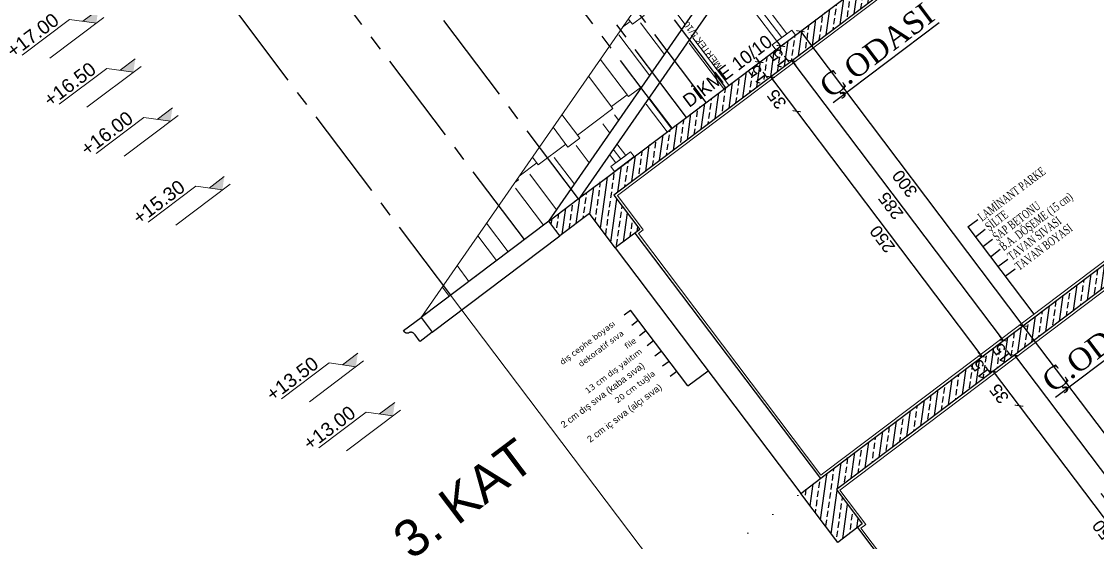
# Model space of a CAD drawing. Header units: millimetres. Extents: x 2232 to 85269, y -3593 to 5869.
# Drawn here: x 3445.6 to 3664.2, y -613.8 to -507.9 of the extents above; entities that cross this region are included whole.
import ezdxf

# ---------------------------------------------------------------- set-up
doc = ezdxf.new("R2010")
doc.units = ezdxf.units.MM
for name, pattern in [('CENTER2', [112.5, 75, -12.5, 12.5, -12.5]), ('DASHDOT2', [12.7, 6.35, -3.175, 0, -3.175]), ('DOTX2', [0.5, 0, -0.5])]:
    doc.linetypes.add(name, pattern=pattern)
for name, color, linetype in [("'YAZI", 7, 'Continuous'), ('GORUNUS', 125, 'Continuous'), ('poz', 1, 'Continuous'), ('Standart', 7, 'Continuous'), ('Yazi', 7, 'Continuous')]:
    doc.layers.add(name, color=color, linetype=linetype)
for name, color, linetype, lineweight in [('aks', 251, 'DASHDOT2', 35), ('DENIZLIK', 8, 'Continuous', 20), ('duvar', 232, 'Continuous', 30), ('görünüş', 201, 'Continuous', 18), ('iz', 1, 'DOTX2', 20), ('Kiris', 7, 'Continuous', 30), ('Mertek', 137, 'Continuous', 5), ('sıva iç', 21, 'Continuous', 0), ('TEXT-1', 8, 'Continuous', 5), ('yazı', 11, 'Continuous', 20), ('ölçü iç', 170, 'Continuous', 9), ('ÖLÇÜ İÇ', 7, 'Continuous', 9)]:
    doc.layers.add(name, color=color, linetype=linetype, lineweight=lineweight)
doc.styles.add('arial_1_18', font='arial.ttf', dxfattribs={"height": 0.2})
doc.styles.get("Standard").update_dxf_attribs({"font": 'arial.ttf'})
doc.styles.add('Times roman', font='times.ttf')
doc.styles.add('UNIVCH', font='times.ttf', dxfattribs={"width": 0.7})
doc.styles.add('verdana_1_34', font='verdana.ttf', dxfattribs={"height": 0.2})
doc.dimstyles.new('zulay iç ölçü', dxfattribs={"dimtxt": 10, "dimasz": 5, "dimexe": 0.18, "dimexo": 0, "dimgap": 2, "dimtad": 3, "dimdec": 0, "dimzin": 0, "dimdsep": 46, "dimtxsty": 'Standard', "dimblk": 'ARCHTICK', "dimcen": 0.09, "dimse1": 1, "dimse2": 1, "dimadec": 0, "dimazin": 0, "dimtfac": 1, "dimtdec": 0, "dimtix": 1, "dimtofl": 0, "dimtmove": 0, "dimatfit": 3, "dimldrblk": 'ARCHTICK', "dimfxl": 1, "dimtolj": 1, "dimtzin": 0, "dimarcsym": 0})
pattern_1 = [(45, (0, 0), (-7.07107, 7.07107), []), (45, (7.071, 0), (-7.07107, 7.07107), [5, -2.5])]

# ---------------------------------------------------------------- blocks, each defined once
blk = doc.blocks.new('dsafsdfd')
at = {"layer": 'yazı'}
blk.add_hatch(color=256, dxfattribs=at).paths.add_polyline_path([(0, 4.89), (-9.78, 4.89), (-4.89, 0)])
for p, q in [((-45.23, 9.78), (-14.67, 9.78)), ((-14.67, 9.78), (-4.89, 0)), ((-34.77, 0), (0, 0)), ((-9.78, 4.89), (0, 4.89))]:
    blk.add_line(p, q, dxfattribs=at)
blk = doc.blocks.new('IDE991Entity4296')
at = {"layer": 'Standart', "linetype": 'Continuous', "lineweight": -3}
h = blk.add_hatch(dxfattribs=at)
h.set_pattern_fill('ANSI33', color=171, scale=40, style=0)
h.set_pattern_definition(pattern_1)
h.paths.add_polyline_path([(760, 1335), (155, 1335), (155, 1350), (760, 1350)])
blk = doc.blocks.new('IDE991Entity4300')
at = {"layer": 'Standart', "linetype": 'Continuous', "lineweight": -3}
h = blk.add_hatch(dxfattribs=at)
h.set_pattern_fill('ANSI33', color=171, scale=40, style=0)
h.set_pattern_definition(pattern_1)
h.paths.add_polyline_path([(155, 1300), (130, 1300), (130, 1350), (155, 1350)])
blk = doc.blocks.new('IDE991Entity4305')
at = {"layer": 'Standart', "linetype": 'Continuous', "lineweight": -3}
h = blk.add_hatch(dxfattribs=at)
h.set_pattern_fill('ANSI33', color=171, scale=40, style=0)
h.set_pattern_definition(pattern_1)
h.paths.add_polyline_path([(130, 1335), (100, 1335), (100, 1350), (130, 1350)])
blk = doc.blocks.new('IDE991Entity4309')
at = {"layer": 'Standart', "linetype": 'Continuous', "lineweight": -3}
h = blk.add_hatch(dxfattribs=at)
h.set_pattern_fill('ANSI33', color=171, scale=40, style=0)
h.set_pattern_definition(pattern_1)
h.paths.add_polyline_path([(760, 1035), (155, 1035), (155, 1050), (760, 1050)])
blk = doc.blocks.new('IDE991Entity4313')
at = {"layer": 'Standart', "linetype": 'Continuous', "lineweight": -3}
h = blk.add_hatch(dxfattribs=at)
h.set_pattern_fill('ANSI33', color=171, scale=40, style=0)
h.set_pattern_definition(pattern_1)
h.paths.add_polyline_path([(155, 1000), (130, 1000), (130, 1050), (155, 1050)])
blk = doc.blocks.new('IDE991Entity4327')
at = {"layer": 'Standart', "linetype": 'Continuous', "lineweight": -3}
h = blk.add_hatch(dxfattribs=at)
h.set_pattern_fill('ANSI33', color=171, scale=40, style=0)
h.set_pattern_definition(pattern_1)
h.paths.add_polyline_path([(760, 735), (155, 735), (155, 750), (760, 750)])
blk = doc.blocks.new('IDE991Entity5277')
at = {"layer": 'Standart', "color": 159, "linetype": 'Continuous', "lineweight": -3}
blk.add_lwpolyline([(760, 1335), (155, 1335)], dxfattribs=at)
blk = doc.blocks.new('IDE991Entity5278')
at = {"layer": 'Standart', "color": 159, "linetype": 'Continuous', "lineweight": -3}
blk.add_lwpolyline([(155, 1350), (760, 1350)], dxfattribs=at)
blk = doc.blocks.new('IDE991Entity5288')
at = {"layer": 'Standart', "color": 159, "linetype": 'Continuous', "lineweight": -3}
blk.add_lwpolyline([(130, 1300), (130, 1335)], dxfattribs=at)
blk = doc.blocks.new('IDE991Entity5289')
at = {"layer": 'Standart', "color": 159, "linetype": 'Continuous', "lineweight": -3}
blk.add_lwpolyline([(155, 1300), (130, 1300)], dxfattribs=at)
blk = doc.blocks.new('IDE991Entity5290')
at = {"layer": 'Standart', "color": 159, "linetype": 'Continuous', "lineweight": -3}
blk.add_lwpolyline([(130, 1350), (155, 1350)], dxfattribs=at)
blk = doc.blocks.new('IDE991Entity5304')
at = {"layer": 'Standart', "color": 159, "linetype": 'Continuous', "lineweight": -3}
blk.add_lwpolyline([(100, 1335), (100, 1350)], dxfattribs=at)
blk = doc.blocks.new('IDE991Entity5305')
at = {"layer": 'Standart', "color": 159, "linetype": 'Continuous', "lineweight": -3}
blk.add_lwpolyline([(130, 1335), (100, 1335)], dxfattribs=at)
blk = doc.blocks.new('IDE991Entity5306')
at = {"layer": 'Standart', "color": 159, "linetype": 'Continuous', "lineweight": -3}
blk.add_lwpolyline([(100, 1350), (130, 1350)], dxfattribs=at)
blk = doc.blocks.new('IDE991Entity5332')
at = {"layer": 'Standart', "color": 159, "linetype": 'Continuous', "lineweight": -3}
blk.add_lwpolyline([(760, 1035), (155, 1035)], dxfattribs=at)
blk = doc.blocks.new('IDE991Entity5333')
at = {"layer": 'Standart', "color": 159, "linetype": 'Continuous', "lineweight": -3}
blk.add_lwpolyline([(155, 1050), (260, 1050)], dxfattribs=at)
blk = doc.blocks.new('IDE991Entity5339')
at = {"layer": 'Standart', "color": 159, "linetype": 'Continuous', "lineweight": -3}
blk.add_lwpolyline([(130, 1000), (130, 1050)], dxfattribs=at)
blk = doc.blocks.new('IDE991Entity5340')
at = {"layer": 'Standart', "color": 159, "linetype": 'Continuous', "lineweight": -3}
blk.add_lwpolyline([(155, 1000), (130, 1000)], dxfattribs=at)
blk = doc.blocks.new('IDE991Entity5341')
at = {"layer": 'Standart', "color": 159, "linetype": 'Continuous', "lineweight": -3}
blk.add_lwpolyline([(130, 1050), (155, 1050)], dxfattribs=at)
blk = doc.blocks.new('IDE991Entity5399')
at = {"layer": 'Standart', "color": 159, "linetype": 'Continuous', "lineweight": -3}
blk.add_lwpolyline([(760, 735), (155, 735)], dxfattribs=at)
blk = doc.blocks.new('IDE991Entity5592')
at = {"layer": 'Standart', "color": 159, "linetype": 'Continuous', "lineweight": -3}
blk.add_lwpolyline([(155, 1335), (155, 1300)], dxfattribs=at)
blk = doc.blocks.new('IDE991Entity5595')
at = {"layer": 'Standart', "color": 159, "linetype": 'Continuous', "lineweight": -3}
blk.add_lwpolyline([(155, 1035), (155, 1000)], dxfattribs=at)
blk = doc.blocks.new('IDE991Entity6555')
at = {"layer": 'Standart', "color": 159, "linetype": 'Continuous', "lineweight": -3}
blk.add_lwpolyline([(260, 1050), (410, 1050)], dxfattribs=at)
blk = doc.blocks.new('IDE991Entity6556')
at = {"layer": 'Standart', "color": 159, "linetype": 'Continuous', "lineweight": -3}
blk.add_lwpolyline([(410, 1050), (758, 1050)], dxfattribs=at)
blk = doc.blocks.new('TRRTYT')
at = {"layer": 'Standart'}
for name in ['IDE991Entity4305', 'IDE991Entity5304', 'IDE991Entity5306', 'IDE991Entity4300', 'IDE991Entity5290', 'IDE991Entity4296', 'IDE991Entity5278', 'IDE991Entity5305', 'IDE991Entity5288', 'IDE991Entity5277', 'IDE991Entity5592', 'IDE991Entity5289', 'IDE991Entity4313', 'IDE991Entity5339', 'IDE991Entity5341', 'IDE991Entity4309', 'IDE991Entity5333', 'IDE991Entity6555', 'IDE991Entity6556', 'IDE991Entity5332', 'IDE991Entity5595', 'IDE991Entity5340', 'IDE991Entity4327', 'IDE991Entity5399']:
    blk.add_blockref(name, (1034515.63, -397430.95), dxfattribs=at)
blk = doc.blocks.new('_ArchTick')
at = {"color": 0, "linetype": 'ByBlock', "const_width": 0.15}
blk.add_lwpolyline([(-0.5, -0.5), (0.5, 0.5)], dxfattribs=at)
blk = doc.blocks.new('*D2435')
at = {"layer": 'Defpoints', "color": 0, "transparency": 16777216}
for p in [(661197.5, -126478.54), (661197.5, -126493.54), (661204.5, -126493.54)]:
    blk.add_point(p, dxfattribs=at)
at = {"layer": 'ÖLÇÜ İÇ', "color": 0, "lineweight": -2, "transparency": 16777216}
for p, q in [((661204.5, -126478.54), (661204.5, -126473.54)), ((661204.5, -126493.54), (661204.5, -126498.54))]:
    blk.add_line(p, q, dxfattribs=at)
at = {"layer": 'ÖLÇÜ İÇ', "color": 0, "lineweight": -2, "transparency": 16777216, "xscale": 5, "yscale": 5, "zscale": 5}
for p, rotation in [((661204.5, -126478.54), 270), ((661204.5, -126493.54), 90)]:
    blk.add_blockref('_ArchTick', p, dxfattribs=dict(at, rotation=rotation))
at = {"layer": 'ÖLÇÜ İÇ', "color": 0, "transparency": 16777216, "insert": (661197.5, -126486.04), "char_height": 10, "attachment_point": 5, "rotation": 90}
blk.add_mtext('\\A1;15', dxfattribs=at)
blk = doc.blocks.new('*D2436')
at = {"layer": 'Defpoints', "color": 0, "transparency": 16777216}
for p in [(661197.5, -126493.54), (661177.16, -126528.54), (661204.5, -126528.54)]:
    blk.add_point(p, dxfattribs=at)
at = {"layer": 'ÖLÇÜ İÇ', "color": 0, "lineweight": -2, "transparency": 16777216}
blk.add_line((661204.5, -126493.54), (661204.5, -126528.54), dxfattribs=at)
at = {"layer": 'ÖLÇÜ İÇ', "color": 0, "lineweight": -2, "transparency": 16777216, "xscale": 5, "yscale": 5, "zscale": 5}
for p, rotation in [((661204.5, -126493.54), 90), ((661204.5, -126528.54), 270)]:
    blk.add_blockref('_ArchTick', p, dxfattribs=dict(at, rotation=rotation))
at = {"layer": 'ÖLÇÜ İÇ', "color": 0, "transparency": 16777216, "insert": (661197.5, -126511.04), "char_height": 10, "attachment_point": 5, "rotation": 90}
blk.add_mtext('\\A1;35', dxfattribs=at)
blk = doc.blocks.new('*D2437')
at = {"layer": 'Defpoints', "color": 0, "transparency": 16777216}
for p in [(661177.16, -126528.54), (661187, -126778.54), (661204.5, -126778.54)]:
    blk.add_point(p, dxfattribs=at)
at = {"layer": 'ÖLÇÜ İÇ', "color": 0, "lineweight": -2, "transparency": 16777216}
blk.add_line((661204.5, -126528.54), (661204.5, -126778.54), dxfattribs=at)
at = {"layer": 'ÖLÇÜ İÇ', "color": 0, "lineweight": -2, "transparency": 16777216, "xscale": 5, "yscale": 5, "zscale": 5}
for p, rotation in [((661204.5, -126528.54), 90), ((661204.5, -126778.54), 270)]:
    blk.add_blockref('_ArchTick', p, dxfattribs=dict(at, rotation=rotation))
at = {"layer": 'ÖLÇÜ İÇ', "color": 0, "transparency": 16777216, "insert": (661197.5, -126653.54), "char_height": 10, "attachment_point": 5, "rotation": 90}
blk.add_mtext('\\A1;250', dxfattribs=at)
blk = doc.blocks.new('*D2438')
at = {"layer": 'Defpoints', "color": 0, "transparency": 16777216}
for p in [(661246.19, -126478.54), (661246.19, -126778.54), (661246.19, -126778.54)]:
    blk.add_point(p, dxfattribs=at)
at = {"layer": 'ÖLÇÜ İÇ', "color": 0, "lineweight": -2, "transparency": 16777216}
blk.add_line((661246.19, -126478.54), (661246.19, -126778.54), dxfattribs=at)
at = {"layer": 'ÖLÇÜ İÇ', "color": 0, "lineweight": -2, "transparency": 16777216, "xscale": 5, "yscale": 5, "zscale": 5}
for p, rotation in [((661246.19, -126478.54), 90), ((661246.19, -126778.54), 270)]:
    blk.add_blockref('_ArchTick', p, dxfattribs=dict(at, rotation=rotation))
at = {"layer": 'ÖLÇÜ İÇ', "color": 0, "transparency": 16777216, "insert": (661239.19, -126628.54), "char_height": 10, "attachment_point": 5, "rotation": 90}
blk.add_mtext('\\A1;300', dxfattribs=at)
blk = doc.blocks.new('*D2439')
at = {"layer": 'Defpoints', "color": 0, "transparency": 16777216}
for p in [(661220.99, -126478.54), (661178.88, -126493.54), (661226.24, -126493.54)]:
    blk.add_point(p, dxfattribs=at)
at = {"layer": 'ÖLÇÜ İÇ', "color": 0, "lineweight": -2, "transparency": 16777216}
for p, q in [((661226.24, -126478.54), (661226.24, -126473.54)), ((661226.24, -126493.54), (661226.24, -126498.54))]:
    blk.add_line(p, q, dxfattribs=at)
at = {"layer": 'ÖLÇÜ İÇ', "color": 0, "lineweight": -2, "transparency": 16777216, "xscale": 5, "yscale": 5, "zscale": 5}
for p, rotation in [((661226.24, -126478.54), 270), ((661226.24, -126493.54), 90)]:
    blk.add_blockref('_ArchTick', p, dxfattribs=dict(at, rotation=rotation))
at = {"layer": 'ÖLÇÜ İÇ', "color": 0, "transparency": 16777216, "insert": (661219.24, -126486.04), "char_height": 10, "attachment_point": 5, "rotation": 90}
blk.add_mtext('\\A1;15', dxfattribs=at)
blk = doc.blocks.new('*D2440')
at = {"layer": 'Defpoints', "color": 0, "transparency": 16777216}
for p in [(661178.88, -126493.54), (661226.24, -126778.54), (661226.24, -126778.54)]:
    blk.add_point(p, dxfattribs=at)
at = {"layer": 'ÖLÇÜ İÇ', "color": 0, "lineweight": -2, "transparency": 16777216}
blk.add_line((661226.24, -126493.54), (661226.24, -126778.54), dxfattribs=at)
at = {"layer": 'ÖLÇÜ İÇ', "color": 0, "lineweight": -2, "transparency": 16777216, "xscale": 5, "yscale": 5, "zscale": 5}
for p, rotation in [((661226.24, -126493.54), 90), ((661226.24, -126778.54), 270)]:
    blk.add_blockref('_ArchTick', p, dxfattribs=dict(at, rotation=rotation))
at = {"layer": 'ÖLÇÜ İÇ', "color": 0, "transparency": 16777216, "insert": (661219.24, -126636.04), "char_height": 10, "attachment_point": 5, "rotation": 90}
blk.add_mtext('\\A1;285', dxfattribs=at)
blk = doc.blocks.new('*D2441')
at = {"layer": 'Defpoints', "color": 0, "transparency": 16777216}
for p in [(661197.5, -126778.54), (661197.5, -126793.54), (661204.5, -126793.54)]:
    blk.add_point(p, dxfattribs=at)
at = {"layer": 'ÖLÇÜ İÇ', "color": 0, "lineweight": -2, "transparency": 16777216}
for p, q in [((661204.5, -126778.54), (661204.5, -126773.54)), ((661204.5, -126793.54), (661204.5, -126798.54))]:
    blk.add_line(p, q, dxfattribs=at)
at = {"layer": 'ÖLÇÜ İÇ', "color": 0, "lineweight": -2, "transparency": 16777216, "xscale": 5, "yscale": 5, "zscale": 5}
for p, rotation in [((661204.5, -126778.54), 270), ((661204.5, -126793.54), 90)]:
    blk.add_blockref('_ArchTick', p, dxfattribs=dict(at, rotation=rotation))
at = {"layer": 'ÖLÇÜ İÇ', "color": 0, "transparency": 16777216, "insert": (661197.5, -126786.04), "char_height": 10, "attachment_point": 5, "rotation": 90}
blk.add_mtext('\\A1;15', dxfattribs=at)
blk = doc.blocks.new('*D2442')
at = {"layer": 'Defpoints', "color": 0, "transparency": 16777216}
for p in [(661197.5, -126793.54), (661177.16, -126828.54), (661204.5, -126828.54)]:
    blk.add_point(p, dxfattribs=at)
at = {"layer": 'ÖLÇÜ İÇ', "color": 0, "lineweight": -2, "transparency": 16777216}
blk.add_line((661204.5, -126793.54), (661204.5, -126828.54), dxfattribs=at)
at = {"layer": 'ÖLÇÜ İÇ', "color": 0, "lineweight": -2, "transparency": 16777216, "xscale": 5, "yscale": 5, "zscale": 5}
for p, rotation in [((661204.5, -126793.54), 90), ((661204.5, -126828.54), 270)]:
    blk.add_blockref('_ArchTick', p, dxfattribs=dict(at, rotation=rotation))
at = {"layer": 'ÖLÇÜ İÇ', "color": 0, "transparency": 16777216, "insert": (661197.5, -126811.04), "char_height": 10, "attachment_point": 5, "rotation": 90}
blk.add_mtext('\\A1;35', dxfattribs=at)
blk = doc.blocks.new('*D2443')
at = {"layer": 'Defpoints', "color": 0, "transparency": 16777216}
for p in [(661177.16, -126828.54), (661187, -127078.54), (661204.5, -127078.54)]:
    blk.add_point(p, dxfattribs=at)
at = {"layer": 'ÖLÇÜ İÇ', "color": 0, "lineweight": -2, "transparency": 16777216}
blk.add_line((661204.5, -126828.54), (661204.5, -127078.54), dxfattribs=at)
at = {"layer": 'ÖLÇÜ İÇ', "color": 0, "lineweight": -2, "transparency": 16777216, "xscale": 5, "yscale": 5, "zscale": 5}
for p, rotation in [((661204.5, -126828.54), 90), ((661204.5, -127078.54), 270)]:
    blk.add_blockref('_ArchTick', p, dxfattribs=dict(at, rotation=rotation))
at = {"layer": 'ÖLÇÜ İÇ', "color": 0, "transparency": 16777216, "insert": (661197.5, -126953.54), "char_height": 10, "attachment_point": 5, "rotation": 90}
blk.add_mtext('\\A1;250', dxfattribs=at)
blk = doc.blocks.new('*D2444')
at = {"layer": 'Defpoints', "color": 0, "transparency": 16777216}
for p in [(661246.19, -126778.54), (661246.19, -127078.54), (661246.19, -127078.54)]:
    blk.add_point(p, dxfattribs=at)
at = {"layer": 'ÖLÇÜ İÇ', "color": 0, "lineweight": -2, "transparency": 16777216}
blk.add_line((661246.19, -126778.54), (661246.19, -127078.54), dxfattribs=at)
at = {"layer": 'ÖLÇÜ İÇ', "color": 0, "lineweight": -2, "transparency": 16777216, "xscale": 5, "yscale": 5, "zscale": 5}
for p, rotation in [((661246.19, -126778.54), 90), ((661246.19, -127078.54), 270)]:
    blk.add_blockref('_ArchTick', p, dxfattribs=dict(at, rotation=rotation))
at = {"layer": 'ÖLÇÜ İÇ', "color": 0, "transparency": 16777216, "insert": (661239.19, -126928.54), "char_height": 10, "attachment_point": 5, "rotation": 90}
blk.add_mtext('\\A1;300', dxfattribs=at)
blk = doc.blocks.new('*D2445')
at = {"layer": 'Defpoints', "color": 0, "transparency": 16777216}
for p in [(661220.99, -126478.54), (661178.88, -126493.54), (661226.24, -126493.54)]:
    blk.add_point(p, dxfattribs=at)
at = {"layer": 'ÖLÇÜ İÇ', "color": 0, "lineweight": -2, "transparency": 16777216}
for p, q in [((661226.24, -126478.54), (661226.24, -126473.54)), ((661226.24, -126493.54), (661226.24, -126498.54))]:
    blk.add_line(p, q, dxfattribs=at)
at = {"layer": 'ÖLÇÜ İÇ', "color": 0, "lineweight": -2, "transparency": 16777216, "xscale": 5, "yscale": 5, "zscale": 5}
for p, rotation in [((661226.24, -126478.54), 270), ((661226.24, -126493.54), 90)]:
    blk.add_blockref('_ArchTick', p, dxfattribs=dict(at, rotation=rotation))
at = {"layer": 'ÖLÇÜ İÇ', "color": 0, "transparency": 16777216, "insert": (661219.24, -126486.04), "char_height": 10, "attachment_point": 5, "rotation": 90}
blk.add_mtext('\\A1;15', dxfattribs=at)
blk = doc.blocks.new('*D2446')
at = {"layer": 'Defpoints', "color": 0, "transparency": 16777216}
for p in [(661178.88, -126493.54), (661226.24, -126778.54), (661226.24, -126778.54)]:
    blk.add_point(p, dxfattribs=at)
at = {"layer": 'ÖLÇÜ İÇ', "color": 0, "lineweight": -2, "transparency": 16777216}
blk.add_line((661226.24, -126493.54), (661226.24, -126778.54), dxfattribs=at)
at = {"layer": 'ÖLÇÜ İÇ', "color": 0, "lineweight": -2, "transparency": 16777216, "xscale": 5, "yscale": 5, "zscale": 5}
for p, rotation in [((661226.24, -126493.54), 90), ((661226.24, -126778.54), 270)]:
    blk.add_blockref('_ArchTick', p, dxfattribs=dict(at, rotation=rotation))
at = {"layer": 'ÖLÇÜ İÇ', "color": 0, "transparency": 16777216, "insert": (661219.24, -126636.04), "char_height": 10, "attachment_point": 5, "rotation": 90}
blk.add_mtext('\\A1;285', dxfattribs=at)
blk = doc.blocks.new('*D2451')
at = {"layer": 'Defpoints', "color": 0, "transparency": 16777216}
for p in [(661220.99, -126478.54), (661178.88, -126493.54), (661226.24, -126493.54)]:
    blk.add_point(p, dxfattribs=at)
at = {"layer": 'ÖLÇÜ İÇ', "color": 0, "lineweight": -2, "transparency": 16777216}
for p, q in [((661226.24, -126478.54), (661226.24, -126473.54)), ((661226.24, -126493.54), (661226.24, -126498.54))]:
    blk.add_line(p, q, dxfattribs=at)
at = {"layer": 'ÖLÇÜ İÇ', "color": 0, "lineweight": -2, "transparency": 16777216, "xscale": 5, "yscale": 5, "zscale": 5}
for p, rotation in [((661226.24, -126478.54), 270), ((661226.24, -126493.54), 90)]:
    blk.add_blockref('_ArchTick', p, dxfattribs=dict(at, rotation=rotation))
at = {"layer": 'ÖLÇÜ İÇ', "color": 0, "transparency": 16777216, "insert": (661219.24, -126486.04), "char_height": 10, "attachment_point": 5, "rotation": 90}
blk.add_mtext('\\A1;15', dxfattribs=at)
blk = doc.blocks.new('*D2452')
at = {"layer": 'Defpoints', "color": 0, "transparency": 16777216}
for p in [(661178.88, -126493.54), (661226.24, -126778.54), (661226.24, -126778.54)]:
    blk.add_point(p, dxfattribs=at)
at = {"layer": 'ÖLÇÜ İÇ', "color": 0, "lineweight": -2, "transparency": 16777216}
blk.add_line((661226.24, -126493.54), (661226.24, -126778.54), dxfattribs=at)
at = {"layer": 'ÖLÇÜ İÇ', "color": 0, "lineweight": -2, "transparency": 16777216, "xscale": 5, "yscale": 5, "zscale": 5}
for p, rotation in [((661226.24, -126493.54), 90), ((661226.24, -126778.54), 270)]:
    blk.add_blockref('_ArchTick', p, dxfattribs=dict(at, rotation=rotation))
at = {"layer": 'ÖLÇÜ İÇ', "color": 0, "transparency": 16777216, "insert": (661219.24, -126636.04), "char_height": 10, "attachment_point": 5, "rotation": 90}
blk.add_mtext('\\A1;285', dxfattribs=at)
blk = doc.blocks.new('*D2454')
at = {"layer": 'Defpoints', "color": 0, "transparency": 16777216}
for p in [(661220.99, -126478.54), (661178.88, -126493.54), (661226.24, -126493.54)]:
    blk.add_point(p, dxfattribs=at)
at = {"layer": 'ÖLÇÜ İÇ', "color": 0, "lineweight": -2, "transparency": 16777216}
for p, q in [((661226.24, -126478.54), (661226.24, -126473.54)), ((661226.24, -126493.54), (661226.24, -126498.54))]:
    blk.add_line(p, q, dxfattribs=at)
at = {"layer": 'ÖLÇÜ İÇ', "color": 0, "lineweight": -2, "transparency": 16777216, "xscale": 5, "yscale": 5, "zscale": 5}
for p, rotation in [((661226.24, -126478.54), 270), ((661226.24, -126493.54), 90)]:
    blk.add_blockref('_ArchTick', p, dxfattribs=dict(at, rotation=rotation))
at = {"layer": 'ÖLÇÜ İÇ', "color": 0, "transparency": 16777216, "insert": (661219.24, -126486.04), "char_height": 10, "attachment_point": 5, "rotation": 90}
blk.add_mtext('\\A1;15', dxfattribs=at)
blk = doc.blocks.new('*D2455')
at = {"layer": 'Defpoints', "color": 0, "transparency": 16777216}
for p in [(661178.88, -126493.54), (661226.24, -126778.54), (661226.24, -126778.54)]:
    blk.add_point(p, dxfattribs=at)
at = {"layer": 'ÖLÇÜ İÇ', "color": 0, "lineweight": -2, "transparency": 16777216}
blk.add_line((661226.24, -126493.54), (661226.24, -126778.54), dxfattribs=at)
at = {"layer": 'ÖLÇÜ İÇ', "color": 0, "lineweight": -2, "transparency": 16777216, "xscale": 5, "yscale": 5, "zscale": 5}
for p, rotation in [((661226.24, -126493.54), 90), ((661226.24, -126778.54), 270)]:
    blk.add_blockref('_ArchTick', p, dxfattribs=dict(at, rotation=rotation))
at = {"layer": 'ÖLÇÜ İÇ', "color": 0, "transparency": 16777216, "insert": (661219.24, -126636.04), "char_height": 10, "attachment_point": 5, "rotation": 90}
blk.add_mtext('\\A1;285', dxfattribs=at)
blk = doc.blocks.new('*D2456')
at = {"layer": 'Defpoints', "color": 0, "transparency": 16777216}
for p in [(661220.99, -126478.54), (661178.88, -126493.54), (661226.24, -126493.54)]:
    blk.add_point(p, dxfattribs=at)
at = {"layer": 'ÖLÇÜ İÇ', "color": 0, "lineweight": -2, "transparency": 16777216}
for p, q in [((661226.24, -126478.54), (661226.24, -126473.54)), ((661226.24, -126493.54), (661226.24, -126498.54))]:
    blk.add_line(p, q, dxfattribs=at)
at = {"layer": 'ÖLÇÜ İÇ', "color": 0, "lineweight": -2, "transparency": 16777216, "xscale": 5, "yscale": 5, "zscale": 5}
for p, rotation in [((661226.24, -126478.54), 270), ((661226.24, -126493.54), 90)]:
    blk.add_blockref('_ArchTick', p, dxfattribs=dict(at, rotation=rotation))
at = {"layer": 'ÖLÇÜ İÇ', "color": 0, "transparency": 16777216, "insert": (661219.24, -126486.04), "char_height": 10, "attachment_point": 5, "rotation": 90}
blk.add_mtext('\\A1;15', dxfattribs=at)
blk = doc.blocks.new('*D2457')
at = {"layer": 'Defpoints', "color": 0, "transparency": 16777216}
for p in [(661178.88, -126493.54), (661226.24, -126778.54), (661226.24, -126778.54)]:
    blk.add_point(p, dxfattribs=at)
at = {"layer": 'ÖLÇÜ İÇ', "color": 0, "lineweight": -2, "transparency": 16777216}
blk.add_line((661226.24, -126493.54), (661226.24, -126778.54), dxfattribs=at)
at = {"layer": 'ÖLÇÜ İÇ', "color": 0, "lineweight": -2, "transparency": 16777216, "xscale": 5, "yscale": 5, "zscale": 5}
for p, rotation in [((661226.24, -126493.54), 90), ((661226.24, -126778.54), 270)]:
    blk.add_blockref('_ArchTick', p, dxfattribs=dict(at, rotation=rotation))
at = {"layer": 'ÖLÇÜ İÇ', "color": 0, "transparency": 16777216, "insert": (661219.24, -126636.04), "char_height": 10, "attachment_point": 5, "rotation": 90}
blk.add_mtext('\\A1;285', dxfattribs=at)
blk = doc.blocks.new('*D2458')
at = {"layer": 'Defpoints', "color": 0, "transparency": 16777216}
for p in [(661220.99, -126478.54), (661178.88, -126493.54), (661226.24, -126493.54)]:
    blk.add_point(p, dxfattribs=at)
at = {"layer": 'ÖLÇÜ İÇ', "color": 0, "lineweight": -2, "transparency": 16777216}
for p, q in [((661226.24, -126478.54), (661226.24, -126473.54)), ((661226.24, -126493.54), (661226.24, -126498.54))]:
    blk.add_line(p, q, dxfattribs=at)
at = {"layer": 'ÖLÇÜ İÇ', "color": 0, "lineweight": -2, "transparency": 16777216, "xscale": 5, "yscale": 5, "zscale": 5}
for p, rotation in [((661226.24, -126478.54), 270), ((661226.24, -126493.54), 90)]:
    blk.add_blockref('_ArchTick', p, dxfattribs=dict(at, rotation=rotation))
at = {"layer": 'ÖLÇÜ İÇ', "color": 0, "transparency": 16777216, "insert": (661219.24, -126486.04), "char_height": 10, "attachment_point": 5, "rotation": 90}
blk.add_mtext('\\A1;15', dxfattribs=at)
blk = doc.blocks.new('*D2459')
at = {"layer": 'Defpoints', "color": 0, "transparency": 16777216}
for p in [(661178.88, -126493.54), (661226.24, -126778.54), (661226.24, -126778.54)]:
    blk.add_point(p, dxfattribs=at)
at = {"layer": 'ÖLÇÜ İÇ', "color": 0, "lineweight": -2, "transparency": 16777216}
blk.add_line((661226.24, -126493.54), (661226.24, -126778.54), dxfattribs=at)
at = {"layer": 'ÖLÇÜ İÇ', "color": 0, "lineweight": -2, "transparency": 16777216, "xscale": 5, "yscale": 5, "zscale": 5}
for p, rotation in [((661226.24, -126493.54), 90), ((661226.24, -126778.54), 270)]:
    blk.add_blockref('_ArchTick', p, dxfattribs=dict(at, rotation=rotation))
at = {"layer": 'ÖLÇÜ İÇ', "color": 0, "transparency": 16777216, "insert": (661219.24, -126636.04), "char_height": 10, "attachment_point": 5, "rotation": 90}
blk.add_mtext('\\A1;285', dxfattribs=at)
blk = doc.blocks.new('*D2460')
at = {"layer": 'Defpoints', "color": 0, "transparency": 16777216}
for p in [(661220.99, -126778.54), (661178.88, -126793.54), (661226.24, -126793.54)]:
    blk.add_point(p, dxfattribs=at)
at = {"layer": 'ÖLÇÜ İÇ', "color": 0, "lineweight": -2, "transparency": 16777216}
for p, q in [((661226.24, -126778.54), (661226.24, -126773.54)), ((661226.24, -126793.54), (661226.24, -126798.54))]:
    blk.add_line(p, q, dxfattribs=at)
at = {"layer": 'ÖLÇÜ İÇ', "color": 0, "lineweight": -2, "transparency": 16777216, "xscale": 5, "yscale": 5, "zscale": 5}
for p, rotation in [((661226.24, -126778.54), 270), ((661226.24, -126793.54), 90)]:
    blk.add_blockref('_ArchTick', p, dxfattribs=dict(at, rotation=rotation))
at = {"layer": 'ÖLÇÜ İÇ', "color": 0, "transparency": 16777216, "insert": (661219.24, -126786.04), "char_height": 10, "attachment_point": 5, "rotation": 90}
blk.add_mtext('\\A1;15', dxfattribs=at)
blk = doc.blocks.new('*D2461')
at = {"layer": 'Defpoints', "color": 0, "transparency": 16777216}
for p in [(661178.88, -126793.54), (661226.24, -127078.54), (661226.24, -127078.54)]:
    blk.add_point(p, dxfattribs=at)
at = {"layer": 'ÖLÇÜ İÇ', "color": 0, "lineweight": -2, "transparency": 16777216}
blk.add_line((661226.24, -126793.54), (661226.24, -127078.54), dxfattribs=at)
at = {"layer": 'ÖLÇÜ İÇ', "color": 0, "lineweight": -2, "transparency": 16777216, "xscale": 5, "yscale": 5, "zscale": 5}
for p, rotation in [((661226.24, -126793.54), 90), ((661226.24, -127078.54), 270)]:
    blk.add_blockref('_ArchTick', p, dxfattribs=dict(at, rotation=rotation))
at = {"layer": 'ÖLÇÜ İÇ', "color": 0, "transparency": 16777216, "insert": (661219.24, -126936.04), "char_height": 10, "attachment_point": 5, "rotation": 90}
blk.add_mtext('\\A1;285', dxfattribs=at)
blk = doc.blocks.new('Entity12990')
at = {"layer": 'Yazi', "color": 11, "linetype": 'Continuous', "lineweight": -3}
for points in [[(7386.69, 277.99), (7393.31, 277.99)], [(7393.31, 200.75), (7393.31, 277.99)], [(7386.69, 267.61), (7393.31, 267.61)], [(7386.69, 257.23), (7393.31, 257.23)], [(7386.69, 246.85), (7393.31, 246.85)], [(7386.69, 236.47), (7393.31, 236.47)], [(7386.69, 226.09), (7393.31, 226.09)], [(7386.69, 215.71), (7393.31, 215.71)], [(7393.31, 200.75), (7413.85, 200.75)]]:
    blk.add_lwpolyline(points, dxfattribs=at)
for s, height, style, p in [('dış cephe boyası', 4.7407, 'verdana_1_34', (7322.1, 275.59)), ('dekoratif sıva', 4.7407, 'verdana_1_34', (7333.15, 265.21)), ('file', 4.741, 'verdana_1_34', (7371.94, 254.25)), ('13 cm dış yalıtım', 4.7407, 'verdana_1_34', (7324.49, 244.45)), ('2 cm dış sıva (kaba sıva)', 5.3333, 'arial_1_18', (7292.13, 233.96)), ('20 cm tuğla', 4.7407, 'verdana_1_34', (7339.11, 223.69)), ('2 cm iç sıva (alçı sıva)', 5.3333, 'arial_1_18', (7302.05, 211.54))]:
    blk.add_text(s, height=height, dxfattribs=dict(at, style=style)).set_placement(p)
blk = doc.blocks.new('DFGFDGHN')
at = {"layer": 'ÖLÇÜ İÇ'}
for base, p1, p2, picture, middle in [((661226.24, -126493.54), (661220.99, -126478.54), (661178.88, -126493.54), '*D2439', (661219.24, -126486.04)), ((661226.24, -126493.54), (661220.99, -126478.54), (661178.88, -126493.54), '*D2445', (661219.24, -126486.04)), ((661226.24, -126493.54), (661220.99, -126478.54), (661178.88, -126493.54), '*D2451', (661219.24, -126486.04)), ((661226.24, -126493.54), (661220.99, -126478.54), (661178.88, -126493.54), '*D2454', (661219.24, -126486.04)), ((661226.24, -126493.54), (661220.99, -126478.54), (661178.88, -126493.54), '*D2456', (661219.24, -126486.04)), ((661226.24, -126493.54), (661220.99, -126478.54), (661178.88, -126493.54), '*D2458', (661219.24, -126486.04)), ((661204.5, -126493.54), (661197.5, -126478.54), (661197.5, -126493.54), '*D2435', (661197.5, -126486.04)), ((661246.19, -126778.54), (661246.19, -126478.54), (661246.19, -126778.54), '*D2438', (661239.19, -126628.54)), ((661204.5, -126528.54), (661197.5, -126493.54), (661177.16, -126528.54), '*D2436', (661197.5, -126511.04)), ((661204.5, -126778.54), (661177.16, -126528.54), (661187, -126778.54), '*D2437', (661197.5, -126653.54)), ((661226.24, -126793.54), (661220.99, -126778.54), (661178.88, -126793.54), '*D2460', (661219.24, -126786.04)), ((661204.5, -126793.54), (661197.5, -126778.54), (661197.5, -126793.54), '*D2441', (661197.5, -126786.04)), ((661246.19, -127078.54), (661246.19, -126778.54), (661246.19, -127078.54), '*D2444', (661239.19, -126928.54)), ((661204.5, -126828.54), (661197.5, -126793.54), (661177.16, -126828.54), '*D2442', (661197.5, -126811.04)), ((661204.5, -127078.54), (661177.16, -126828.54), (661187, -127078.54), '*D2443', (661197.5, -126953.54))]:
    dim = blk.add_linear_dim(base=base, p1=p1, p2=p2, angle=90, dimstyle='zulay iç ölçü', dxfattribs=at)
    dim.commit()
    dim.dimension.update_dxf_attribs({"geometry": picture, "text_midpoint": middle})
for base, p1, p2, picture, middle in [((661226.24, -126778.54), (661178.88, -126493.54), (661226.24, -126778.54), '*D2440', (661219.24, -126636.04)), ((661226.24, -126778.54), (661178.88, -126493.54), (661226.24, -126778.54), '*D2446', (661219.24, -126636.04)), ((661226.24, -126778.54), (661178.88, -126493.54), (661226.24, -126778.54), '*D2452', (661219.24, -126636.04)), ((661226.24, -126778.54), (661178.88, -126493.54), (661226.24, -126778.54), '*D2455', (661219.24, -126636.04)), ((661226.24, -126778.54), (661178.88, -126493.54), (661226.24, -126778.54), '*D2457', (661219.24, -126636.04)), ((661226.24, -126778.54), (661178.88, -126493.54), (661226.24, -126778.54), '*D2459', (661219.24, -126636.04)), ((661226.24, -127078.54), (661178.88, -126793.54), (661226.24, -127078.54), '*D2461', (661219.24, -126936.04))]:
    dim = blk.add_linear_dim(base=base, p1=p1, p2=p2, angle=90, dimstyle='zulay iç ölçü', override={"dimtmove": 1}, dxfattribs=at)
    dim.commit()
    dim.dimension.update_dxf_attribs({"geometry": picture, "text_midpoint": middle})
blk = doc.blocks.new('GHGFHGF')
at = {"layer": 'görünüş'}
h = blk.add_hatch(dxfattribs=at)
h.set_pattern_fill('AR-RSHKE,_O', color=256, scale=4)
h.set_pattern_definition([(0, (0, 0), (102, 48), [24, -20, 28, -12, 36, -16]), (0, (24, 2), (102, 48), [20, -76, 16, -24]), (0, (72, -3), (102, 48), [12, -124]), (90, (0, 0), (-34, 48), [46, -146]), (90, (24, 0), (-34, 48), [45, -147]), (90, (44, 0), (-34, 48), [42, -150]), (90, (72, -3), (-34, 48), [46, -146]), (90, (84, -3), (-34, 48), [46, -146]), (90, (120, 0), (-34, 48), [44, -148])])
h.paths.add_polyline_path([(1293896.98, -408909.54), (1294026.98, -408909.54), (1293479.78, -409089.54), (1293349.78, -409089.54)])
at = {"layer": 'aks', "color": 251, "linetype": 'CENTER2', "lineweight": -3}
for points in [[(1293379.78, -408570.35), (1293379.78, -409089.54)], [(1293454.78, -408570.35), (1293454.78, -409089.54)], [(1293509.78, -408570.35), (1293509.78, -409089.54)], [(1293604.78, -408570.35), (1293604.78, -409089.54)], [(1293619.78, -408570.35), (1293619.78, -409089.54)], [(1293639.78, -408570.35), (1293639.78, -409089.54)], [(1293659.78, -408570.35), (1293659.78, -409089.54)]]:
    blk.add_lwpolyline(points, dxfattribs=at)
at = {"layer": 'DENIZLIK'}
for p, q in [((1293720.86, -409022.64, 1163.75), (1293720.86, -409084.57, 1163.75)), ((1293556.83, -409074.47, 1163.75), (1293556.83, -409084.57, 1163.75))]:
    blk.add_line(p, q, dxfattribs=at)
at = {"layer": 'DENIZLIK', "elevation": 1163.75}
for points in [[(1293715.86, -409024.24), (1293715.86, -409084.57), (1293725.86, -409084.57), (1293725.86, -409021.04)], [(1293551.83, -409076.14), (1293551.83, -409084.57), (1293561.83, -409084.57), (1293561.83, -409072.8)]]:
    blk.add_lwpolyline(points, dxfattribs=at)
for points in [[(1293566.83, -409084.57), (1293546.83, -409084.57), (1293546.83, -409089.57), (1293566.83, -409089.57)], [(1293730.86, -409084.57), (1293710.86, -409084.57), (1293710.86, -409089.57), (1293730.86, -409089.57)]]:
    blk.add_lwpolyline(points, close=True, dxfattribs=at)
at = {"layer": 'duvar'}
for points in [[(1293509.78, -409139.54), (1293509.78, -409389.54)], [(1293529.78, -409139.54), (1293529.78, -409389.54)], [(1293529.78, -409439.54), (1293529.78, -409689.54)]]:
    blk.add_lwpolyline(points, dxfattribs=at)
at = {"layer": 'GORUNUS', "lineweight": 30}
for points in [[(1293479.78, -409089.54), (1294239.78, -408839.54), (1294294.78, -408839.54), (1294544.78, -408757.58), (1294794.78, -408839.54), (1294849.78, -408839.54), (1295609.78, -409089.54)], [(1293511.78, -409089.54), (1294241.38, -408849.54), (1294296.37, -408849.54), (1294544.78, -408768.1), (1294793.18, -408849.54), (1294848.17, -408849.54), (1295577.77, -409089.54)]]:
    blk.add_lwpolyline(points, dxfattribs=at)
at = {"layer": 'görünüş'}
for points in [[(1294026.98, -408909.54), (1293896.98, -408909.54), (1293349.78, -409089.54)], [(1293379.78, -409389.54), (1293379.78, -409089.54)]]:
    blk.add_lwpolyline(points, dxfattribs=at)
at = {"layer": 'iz', "ltscale": 50}
for p, q in [((1293379.78, -409089.54), (1295709.78, -409089.54)), ((1293379.78, -409389.54), (1295709.78, -409389.54))]:
    blk.add_line(p, q, dxfattribs=at)
at = {"layer": 'Kiris', "color": 2, "lineweight": 30}
for points in [[(1293349.78, -409104.54), (1293337.4, -409104.54), (1293337.4, -409104.04), (1293337.4, -409097.89), (1293337.4, -409097.6), (1293337.38, -409097.32), (1293337.36, -409097.05), (1293337.33, -409096.79), (1293337.29, -409096.54), (1293337.24, -409096.3), (1293337.18, -409096.07), (1293337.11, -409095.84), (1293337.03, -409095.63), (1293336.94, -409095.43), (1293336.85, -409095.23), (1293336.74, -409095.05), (1293336.62, -409094.88), (1293336.49, -409094.71), (1293336.35, -409094.56), (1293336.2, -409094.41), (1293336.05, -409094.27), (1293335.88, -409094.15), (1293335.7, -409094.03), (1293335.52, -409093.92), (1293335.32, -409093.82), (1293335.11, -409093.73), (1293334.9, -409093.66), (1293334.67, -409093.53), (1293334.44, -409093.53), (1293333.95, -409093.43), (1293333.71, -409093.36), (1293333.5, -409093.28), (1293333.3, -409093.19), (1293333.11, -409093.08), (1293332.94, -409092.96), (1293332.78, -409092.83), (1293332.64, -409092.68), (1293332.51, -409092.52), (1293332.4, -409092.34), (1293332.3, -409092.15), (1293332.22, -409091.95), (1293332.15, -409091.73), (1293332.09, -409091.5), (1293332.03, -409090.99), (1293332.03, -409089.54), (1293349.78, -409089.54)], [(1293479.78, -409089.54), (1293349.78, -409089.54), (1293349.78, -409104.54), (1293479.78, -409104.54)]]:
    blk.add_lwpolyline(points, dxfattribs=at)
at = {"layer": 'Mertek'}
for points, elevation in [([(1293658.07, -409089.54), (1293658.07, -409042.86)], 532.63), ([(1293663.07, -409041.26), (1293663.07, -409089.54)], 532.63), ([(1293605.28, -409059.7), (1293605.28, -409089.54)], -98.49), ([(1293600.28, -409089.54), (1293600.28, -409061.3)], -98.49)]:
    blk.add_lwpolyline(points, dxfattribs=dict(at, elevation=elevation))
at = {"layer": 'poz'}
for p, q in [((1293748.79, -409298.54), (1293748.79, -409387.54)), ((1293748.79, -409298.54), (1293758.79, -409298.54)), ((1293748.79, -409308.54), (1293758.79, -409308.54)), ((1293748.79, -409318.54), (1293758.79, -409318.54)), ((1293748.79, -409328.85), (1293758.79, -409328.85)), ((1293748.79, -409338.85), (1293758.79, -409338.85)), ((1293748.79, -409348.85), (1293758.79, -409348.85))]:
    blk.add_line(p, q, dxfattribs=at)
at = {"layer": 'sıva iç'}
for points in [[(1293997.78, -409106.54), (1293536.78, -409106.54), (1293536.78, -409141.54), (1293531.78, -409141.54), (1293531.78, -409387.54), (1293534.78, -409387.54), (1293639.78, -409387.54), (1293789.78, -409387.54), (1293997.78, -409387.54)], [(1293997.78, -409406.54), (1293536.78, -409406.54), (1293536.78, -409441.54), (1293531.78, -409441.54), (1293531.78, -409687.54), (1293534.78, -409687.54), (1293639.78, -409687.54), (1293789.78, -409687.54), (1293997.78, -409687.54)]]:
    blk.add_lwpolyline(points, close=True, dxfattribs=at)
at = {"layer": 'duvar', "xscale": 1.584000000031665, "yscale": 1.584000000031665, "zscale": 1.584000000031665}
for p in [(1293291.16, -408739.54), (1293291.16, -408789.54), (1293291.16, -408839.54), (1293291.16, -408909.54), (1293291.16, -409089.54), (1293291.16, -409139.54)]:
    blk.add_blockref('dsafsdfd', p, dxfattribs=at)
at = {"layer": 'Standart'}
blk.add_blockref('Entity12990', (1286095.93, -409465.29), dxfattribs=at)
at = {"layer": 'sıva iç'}
blk.add_blockref('TRRTYT', (258864.14, -13008.59), dxfattribs=at)
at = {"layer": 'ölçü iç', "lineweight": 30}
blk.add_blockref('DFGFDGHN', (632489.82, -282611), dxfattribs=at)
at = {"layer": "'YAZI", "insert": (1293662.96, -409084.69, 2110.22), "char_height": 4.8, "attachment_point": 1, "rotation": 90}
blk.add_mtext_dynamic_manual_height_columns('\\A1;\\pxqc;{\\fBahnschrift SemiLight|b0|i0|c162|p34;\\H1.125x;MERTEK 5/10}', width=68.0577, gutter_width=25, heights=[0], dxfattribs=at)
at = {"layer": "'YAZI", "insert": (1293737.27, -409074.18, 1163.75), "char_height": 9.6, "attachment_point": 3}
blk.add_mtext_dynamic_manual_height_columns('\\A1;\\pxqc;{\\fBahnschrift SemiLight|b0|i0|c162|p34;\\H1.125x;DİKME 10/10}', width=136.1154, gutter_width=50, heights=[0], dxfattribs=at)
at = {"layer": 'TEXT-1', "style": 'arial_1_18'}
blk.add_text('3. KAT', height=30, dxfattribs=at).set_placement((1293224.46, -409242.65))
at = {"layer": 'Yazi', "style": 'Times roman'}
for p in [(1293722.19, -409148.2), (1293722.19, -409448.2)]:
    blk.add_text('%%UÇ.ODASI', height=17.991, dxfattribs=at).set_placement(p)
at = {"layer": 'Yazi', "style": 'UNIVCH', "width": 0.7}
for s, height, p in [('LAMİNANT PARKE', 6.9984, (1293760.37, -409302.05)), ('ŞİLTE', 6.998, (1293760.37, -409311.87)), ('B.A. DÖŞEME (15 cm)', 6.9984, (1293759.84, -409331.8)), ('ŞAP BETONU', 6.998, (1293760.37, -409321.96)), ('TAVAN SIVASI', 6.9984, (1293760.37, -409342)), ('TAVAN BOYASI', 6.9984, (1293760.37, -409352.17))]:
    blk.add_text(s, height=height, dxfattribs=at).set_placement(p)
at = {"layer": 'yazı'}
for s, p in [('+17.00', (1293212.15, -408721.8)), ('+16.50', (1293212.15, -408771.8)), ('+16.00', (1293212.15, -408821.8)), ('+15.30', (1293212.15, -408891.8)), ('+13.50', (1293212.15, -409071.8)), ('+13.00', (1293212.15, -409121.8))]:
    blk.add_text(s, height=11.137, dxfattribs=at).set_placement(p)
blk = doc.blocks.new('RRRR')
at = {"layer": 'sıva iç', "rotation": 37.05267661197627}
blk.add_blockref('GHGFHGF', (-156760.25, -889310.84), dxfattribs=at)

msp = doc.modelspace()

# ---------------------------------------------------------------- block references
at = {"layer": 'ÖLÇÜ İÇ', "xscale": 0.25, "yscale": 0.25, "zscale": 0.25}
msp.add_blockref('RRRR', (-276957.06, 108554.7), dxfattribs=at)

doc.saveas('drawing.dxf')
